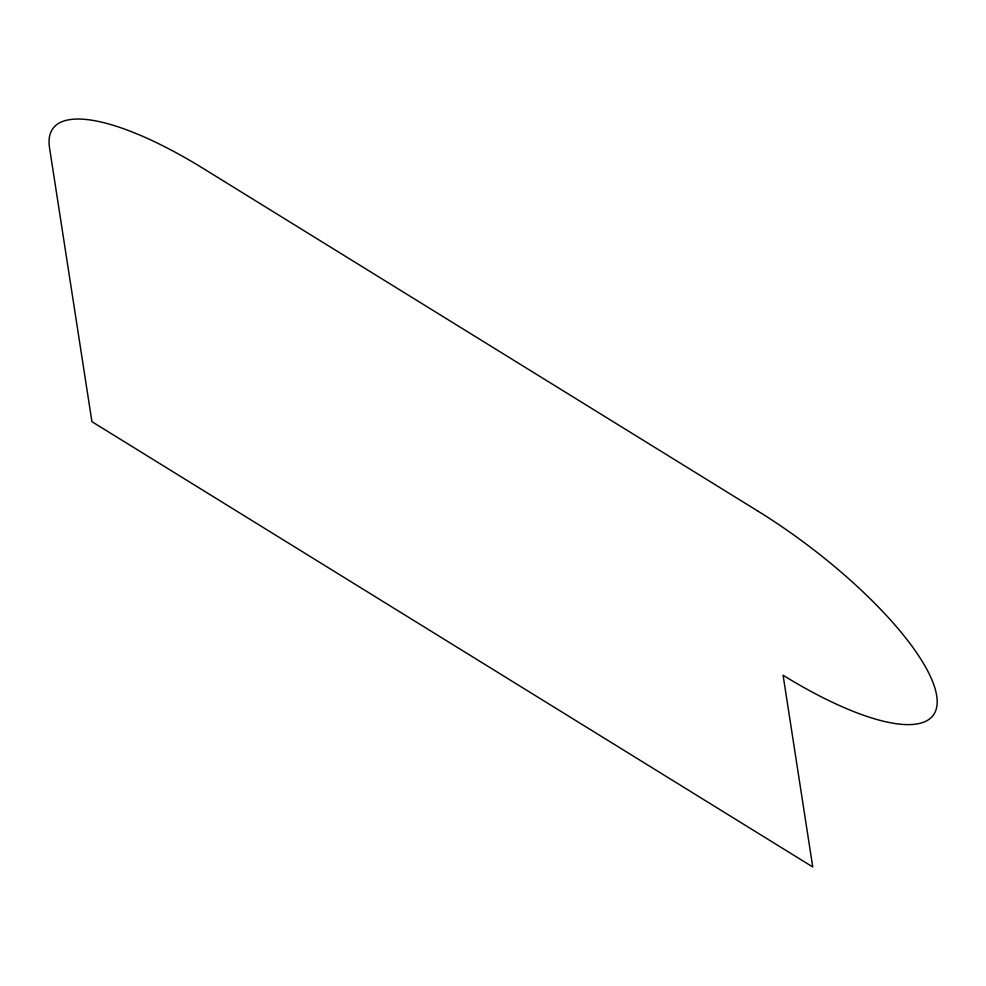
<?xml version="1.0" encoding="UTF-8"?>
<svg xmlns="http://www.w3.org/2000/svg" width="986" height="986" viewBox="0 0 986 986"><rect width="100%" height="100%" fill="white"/><g stroke="black" fill="none" stroke-linecap="round" stroke-linejoin="round"><path stroke-width="1.48" d="M757.642 510.933L203.165 168.421A203.609 60.701 36.9 0 0 49.534 147.826L91.932 421.688L812.747 866.953L783.081 675.25A203.609 60.701 36.9 0 0 936.7 695.845A203.609 60.701 36.9 0 0 757.642 510.933"/></g></svg>
